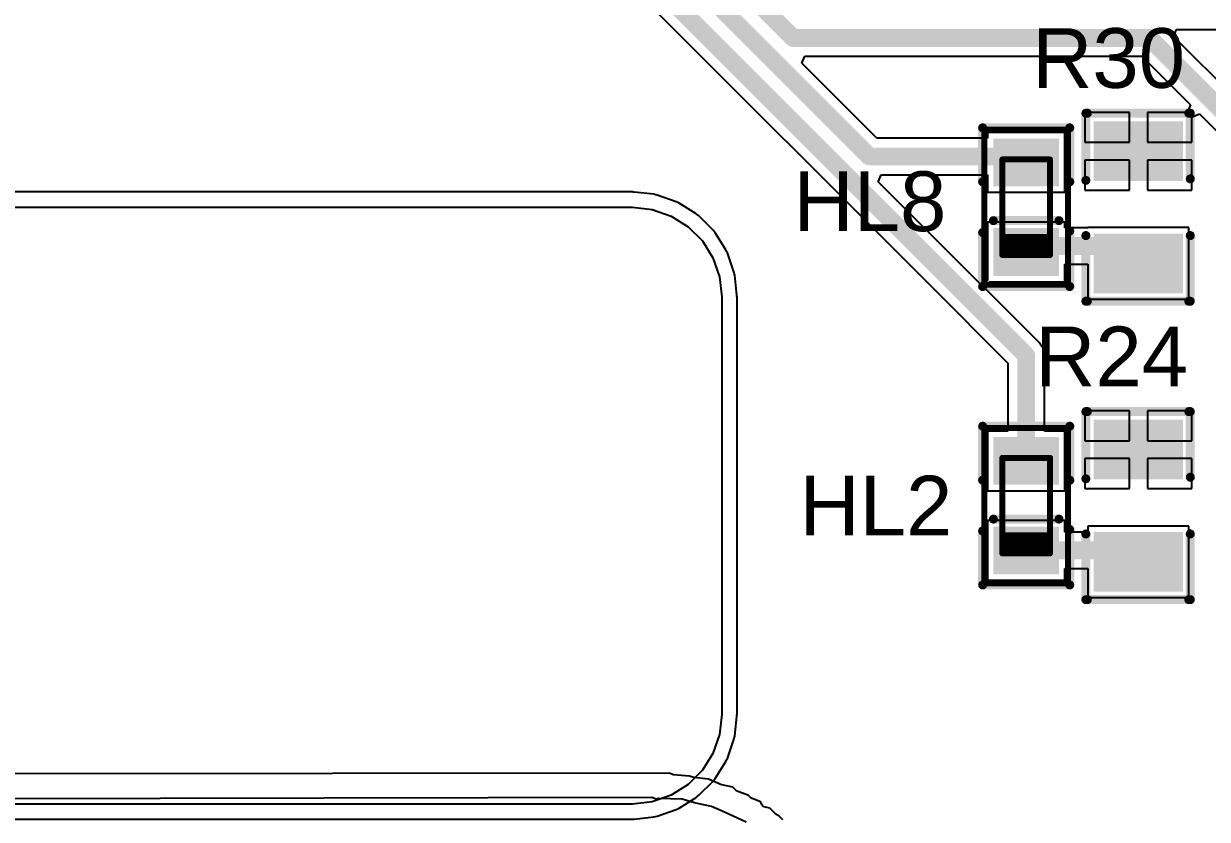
# Model space of a CAD drawing. Header units: millimetres. Extents: x 95 to 305, y 96 to 295.
# Drawn here: x 196.8 to 216.64, y 115.74 to 129.08 of the extents above; entities that cross this region are included whole.
import ezdxf

# ---------------------------------------------------------------- set-up
doc = ezdxf.new("R2010")
doc.units = ezdxf.units.MM
for name, color, linetype in [('BottomLayer', 5, 'Continuous'), ('BottomOverlay', 54, 'Continuous'), ('Mechanical11', 56, 'Continuous'), ('Mechanical15', 56, 'Continuous'), ('MultiLayer', 9, 'Continuous'), ('TopLayer', 1, 'Continuous'), ('TopOverlay', 2, 'Continuous'), ('TopPaste', 8, 'Continuous'), ('TopSolder', 216, 'Continuous')]:
    doc.layers.add(name, color=color, linetype=linetype)
doc.styles.add('Arial', font='arial.ttf', dxfattribs={"height": 0.2})

# ---------------------------------------------------------------- blocks, each defined once
blk = doc.blocks.new('RES0805_109')
at = {"layer": 'TopLayer'}
for points in [[(-1.388, 0.678), (-0.488, 0.678), (-0.488, -0.719), (-1.388, -0.719)], [(0.492, 0.678), (1.392, 0.678), (1.392, -0.719), (0.492, -0.719)]]:
    blk.add_hatch(color=1, dxfattribs=at).paths.add_polyline_path(points)
at = {"layer": 'TopPaste'}
for points in [[(-1.388, 0.678), (-0.488, 0.678), (-0.488, -0.719), (-1.388, -0.719)], [(0.492, 0.678), (1.392, 0.678), (1.392, -0.719), (0.492, -0.719)]]:
    blk.add_hatch(color=8, dxfattribs=at).paths.add_polyline_path(points)
at = {"layer": 'TopSolder'}
for points in [[(-1.438, 0.728), (-0.438, 0.728), (-0.438, -0.769), (-1.438, -0.769)], [(0.442, 0.728), (1.442, 0.728), (1.442, -0.769), (0.442, -0.769)]]:
    blk.add_hatch(color=216, dxfattribs=at).paths.add_polyline_path(points)
at = {"layer": 'TopOverlay', "const_width": 0.15}
for points in [[(-0.475, 0.85), (-1.575, 0.85)], [(-1.575, -0.875), (-1.575, 0.825)], [(1.575, 0.85), (0.475, 0.85)], [(1.575, -0.875), (1.575, 0.825)], [(-0.45, -0.9), (-1.575, -0.9)], [(1.575, -0.9), (0.475, -0.9)]]:
    blk.add_lwpolyline(points, dxfattribs=at)
at = {"layer": 'TopOverlay', "const_width": 0.075}
for points in [[(-1.613, 0.85, 1), (-1.538, 0.85, 1)], [(-1.613, 0.825, 1), (-1.538, 0.825, 1)], [(-0.513, 0.85, 1), (-0.437, 0.85, 1)], [(0.437, 0.85, 1), (0.513, 0.85, 1)], [(1.538, 0.85, 1), (1.613, 0.85, 1)], [(1.538, 0.825, 1), (1.613, 0.825, 1)], [(-1.613, -0.875, 1), (-1.538, -0.875, 1)], [(-1.613, -0.9, 1), (-1.538, -0.9, 1)], [(-0.487, -0.9, 1), (-0.412, -0.9, 1)], [(0.437, -0.9, 1), (0.513, -0.9, 1)], [(1.538, -0.875, 1), (1.613, -0.875, 1)], [(1.538, -0.9, 1), (1.613, -0.9, 1)]]:
    blk.add_lwpolyline(points, format="xyb", close=True, dxfattribs=at)
blk = doc.blocks.new('RES0805_115')
at = {"layer": 'TopLayer'}
for points in [[(-1.388, 0.678), (-0.488, 0.678), (-0.488, -0.719), (-1.388, -0.719)], [(0.492, 0.678), (1.392, 0.678), (1.392, -0.719), (0.492, -0.719)]]:
    blk.add_hatch(color=1, dxfattribs=at).paths.add_polyline_path(points)
at = {"layer": 'TopPaste'}
for points in [[(-1.388, 0.678), (-0.488, 0.678), (-0.488, -0.719), (-1.388, -0.719)], [(0.492, 0.678), (1.392, 0.678), (1.392, -0.719), (0.492, -0.719)]]:
    blk.add_hatch(color=8, dxfattribs=at).paths.add_polyline_path(points)
at = {"layer": 'TopSolder'}
for points in [[(-1.438, 0.728), (-0.438, 0.728), (-0.438, -0.769), (-1.438, -0.769)], [(0.442, 0.728), (1.442, 0.728), (1.442, -0.769), (0.442, -0.769)]]:
    blk.add_hatch(color=216, dxfattribs=at).paths.add_polyline_path(points)
at = {"layer": 'TopOverlay', "const_width": 0.15}
for points in [[(-0.475, 0.85), (-1.575, 0.85)], [(-1.575, -0.875), (-1.575, 0.825)], [(1.575, 0.85), (0.475, 0.85)], [(1.575, -0.875), (1.575, 0.825)], [(-0.45, -0.9), (-1.575, -0.9)], [(1.575, -0.9), (0.475, -0.9)]]:
    blk.add_lwpolyline(points, dxfattribs=at)
at = {"layer": 'TopOverlay', "const_width": 0.075}
for points in [[(-1.613, 0.85, 1), (-1.538, 0.85, 1)], [(-1.613, 0.825, 1), (-1.538, 0.825, 1)], [(-0.513, 0.85, 1), (-0.437, 0.85, 1)], [(0.437, 0.85, 1), (0.513, 0.85, 1)], [(1.538, 0.85, 1), (1.613, 0.85, 1)], [(1.538, 0.825, 1), (1.613, 0.825, 1)], [(-1.613, -0.875, 1), (-1.538, -0.875, 1)], [(-1.613, -0.9, 1), (-1.538, -0.9, 1)], [(-0.487, -0.9, 1), (-0.412, -0.9, 1)], [(0.437, -0.9, 1), (0.513, -0.9, 1)], [(1.538, -0.875, 1), (1.613, -0.875, 1)], [(1.538, -0.9, 1), (1.613, -0.9, 1)]]:
    blk.add_lwpolyline(points, format="xyb", close=True, dxfattribs=at)
blk = doc.blocks.new('LED0603_WHITE_145')
at = {"layer": 'TopLayer'}
for points in [[(-1.1, 0.5), (-0.4, 0.5), (-0.4, -0.5), (-1.1, -0.5)], [(0.4, 0.5), (1.1, 0.5), (1.1, -0.5), (0.4, -0.5)]]:
    blk.add_hatch(color=1, dxfattribs=at).paths.add_polyline_path(points)
at = {"layer": 'TopPaste'}
for points in [[(-1.1, 0.5), (-0.4, 0.5), (-0.4, -0.5), (-1.1, -0.5)], [(0.4, 0.5), (1.1, 0.5), (1.1, -0.5), (0.4, -0.5)]]:
    blk.add_hatch(color=8, dxfattribs=at).paths.add_polyline_path(points)
at = {"layer": 'TopSolder'}
for points in [[(-1.15, 0.55), (-0.35, 0.55), (-0.35, -0.55), (-1.15, -0.55)], [(0.35, 0.55), (1.15, 0.55), (1.15, -0.55), (0.35, -0.55)]]:
    blk.add_hatch(color=216, dxfattribs=at).paths.add_polyline_path(points)
at = {"layer": 'Mechanical11', "const_width": 0.1}
for points in [[(-1.3, 0.7), (-1.3, -0.7)], [(-1.3, 0.7), (1.3, 0.7)], [(1.3, 0.7), (1.3, -0.7)], [(-1.3, -0.7), (1.3, -0.7)]]:
    blk.add_lwpolyline(points, dxfattribs=at)
at = {"layer": 'Mechanical11', "const_width": 0.05}
for points in [[(-1.325, 0.7, 1), (-1.275, 0.7, 1)], [(-1.325, 0.7, 1), (-1.275, 0.7, 1)], [(1.275, 0.7, 1), (1.325, 0.7, 1)], [(1.275, 0.7, 1), (1.325, 0.7, 1)], [(-1.325, -0.7, 1), (-1.275, -0.7, 1)], [(-1.325, -0.7, 1), (-1.275, -0.7, 1)], [(1.275, -0.7, 1), (1.325, -0.7, 1)], [(1.275, -0.7, 1), (1.325, -0.7, 1)]]:
    blk.add_lwpolyline(points, format="xyb", close=True, dxfattribs=at)
at = {"layer": 'Mechanical15', "const_width": 0.1}
for points in [[(-0.8, 0.4), (-0.8, -0.4)], [(-0.8, 0.4), (0.8, 0.4)], [(-0.7, 0.4), (-0.7, -0.4)], [(-0.6, 0.4), (-0.6, -0.4)], [(-0.5, 0.4), (-0.5, -0.4)], [(0.8, 0.4), (0.8, -0.4)], [(-0.8, -0.4), (0.8, -0.4)]]:
    blk.add_lwpolyline(points, dxfattribs=at)
at = {"layer": 'Mechanical15', "const_width": 0.05}
for points in [[(-0.825, 0.4, 1), (-0.775, 0.4, 1)], [(-0.825, 0.4, 1), (-0.775, 0.4, 1)], [(-0.725, 0.4, 1), (-0.675, 0.4, 1)], [(-0.625, 0.4, 1), (-0.575, 0.4, 1)], [(-0.525, 0.4, 1), (-0.475, 0.4, 1)], [(0.775, 0.4, 1), (0.825, 0.4, 1)], [(0.775, 0.4, 1), (0.825, 0.4, 1)], [(-0.825, -0.4, 1), (-0.775, -0.4, 1)], [(-0.825, -0.4, 1), (-0.775, -0.4, 1)], [(-0.725, -0.4, 1), (-0.675, -0.4, 1)], [(-0.625, -0.4, 1), (-0.575, -0.4, 1)], [(-0.525, -0.4, 1), (-0.475, -0.4, 1)], [(0.775, -0.4, 1), (0.825, -0.4, 1)], [(0.775, -0.4, 1), (0.825, -0.4, 1)]]:
    blk.add_lwpolyline(points, format="xyb", close=True, dxfattribs=at)
at = {"layer": 'TopOverlay', "const_width": 0.15}
for points in [[(-1.33, 0.73), (-0.425, 0.73)], [(-1.33, 0.73), (-1.33, -0.73)], [(0.425, 0.73), (1.33, 0.73)], [(1.33, 0.73), (1.33, -0.73)], [(-0.225, 0.55), (-0.225, -0.55)], [(-1.33, -0.73), (-0.4, -0.73)], [(0.425, -0.73), (1.33, -0.73)]]:
    blk.add_lwpolyline(points, dxfattribs=at)
at = {"layer": 'TopOverlay', "const_width": 0.075}
for points in [[(-1.367, 0.73, 1), (-1.292, 0.73, 1)], [(-1.367, 0.73, 1), (-1.292, 0.73, 1)], [(-0.463, 0.73, 1), (-0.387, 0.73, 1)], [(0.387, 0.73, 1), (0.463, 0.73, 1)], [(1.293, 0.73, 1), (1.368, 0.73, 1)], [(1.293, 0.73, 1), (1.368, 0.73, 1)], [(-0.263, 0.55, 1), (-0.188, 0.55, 1)], [(-0.263, -0.55, 1), (-0.188, -0.55, 1)], [(-1.367, -0.73, 1), (-1.292, -0.73, 1)], [(-1.367, -0.73, 1), (-1.292, -0.73, 1)], [(-0.437, -0.73, 1), (-0.362, -0.73, 1)], [(0.387, -0.73, 1), (0.463, -0.73, 1)], [(1.293, -0.73, 1), (1.368, -0.73, 1)], [(1.293, -0.73, 1), (1.368, -0.73, 1)]]:
    blk.add_lwpolyline(points, format="xyb", close=True, dxfattribs=at)
blk = doc.blocks.new('LED0603_WHITE_151')
at = {"layer": 'TopLayer'}
for points in [[(-1.1, 0.5), (-0.4, 0.5), (-0.4, -0.5), (-1.1, -0.5)], [(0.4, 0.5), (1.1, 0.5), (1.1, -0.5), (0.4, -0.5)]]:
    blk.add_hatch(color=1, dxfattribs=at).paths.add_polyline_path(points)
at = {"layer": 'TopPaste'}
for points in [[(-1.1, 0.5), (-0.4, 0.5), (-0.4, -0.5), (-1.1, -0.5)], [(0.4, 0.5), (1.1, 0.5), (1.1, -0.5), (0.4, -0.5)]]:
    blk.add_hatch(color=8, dxfattribs=at).paths.add_polyline_path(points)
at = {"layer": 'TopSolder'}
for points in [[(-1.15, 0.55), (-0.35, 0.55), (-0.35, -0.55), (-1.15, -0.55)], [(0.35, 0.55), (1.15, 0.55), (1.15, -0.55), (0.35, -0.55)]]:
    blk.add_hatch(color=216, dxfattribs=at).paths.add_polyline_path(points)
at = {"layer": 'Mechanical11', "const_width": 0.1}
for points in [[(-1.3, 0.7), (-1.3, -0.7)], [(-1.3, 0.7), (1.3, 0.7)], [(1.3, 0.7), (1.3, -0.7)], [(-1.3, -0.7), (1.3, -0.7)]]:
    blk.add_lwpolyline(points, dxfattribs=at)
at = {"layer": 'Mechanical11', "const_width": 0.05}
for points in [[(-1.325, 0.7, 1), (-1.275, 0.7, 1)], [(-1.325, 0.7, 1), (-1.275, 0.7, 1)], [(1.275, 0.7, 1), (1.325, 0.7, 1)], [(1.275, 0.7, 1), (1.325, 0.7, 1)], [(-1.325, -0.7, 1), (-1.275, -0.7, 1)], [(-1.325, -0.7, 1), (-1.275, -0.7, 1)], [(1.275, -0.7, 1), (1.325, -0.7, 1)], [(1.275, -0.7, 1), (1.325, -0.7, 1)]]:
    blk.add_lwpolyline(points, format="xyb", close=True, dxfattribs=at)
at = {"layer": 'Mechanical15', "const_width": 0.1}
for points in [[(-0.8, 0.4), (-0.8, -0.4)], [(-0.8, 0.4), (0.8, 0.4)], [(-0.7, 0.4), (-0.7, -0.4)], [(-0.6, 0.4), (-0.6, -0.4)], [(-0.5, 0.4), (-0.5, -0.4)], [(0.8, 0.4), (0.8, -0.4)], [(-0.8, -0.4), (0.8, -0.4)]]:
    blk.add_lwpolyline(points, dxfattribs=at)
at = {"layer": 'Mechanical15', "const_width": 0.05}
for points in [[(-0.825, 0.4, 1), (-0.775, 0.4, 1)], [(-0.825, 0.4, 1), (-0.775, 0.4, 1)], [(-0.725, 0.4, 1), (-0.675, 0.4, 1)], [(-0.625, 0.4, 1), (-0.575, 0.4, 1)], [(-0.525, 0.4, 1), (-0.475, 0.4, 1)], [(0.775, 0.4, 1), (0.825, 0.4, 1)], [(0.775, 0.4, 1), (0.825, 0.4, 1)], [(-0.825, -0.4, 1), (-0.775, -0.4, 1)], [(-0.825, -0.4, 1), (-0.775, -0.4, 1)], [(-0.725, -0.4, 1), (-0.675, -0.4, 1)], [(-0.625, -0.4, 1), (-0.575, -0.4, 1)], [(-0.525, -0.4, 1), (-0.475, -0.4, 1)], [(0.775, -0.4, 1), (0.825, -0.4, 1)], [(0.775, -0.4, 1), (0.825, -0.4, 1)]]:
    blk.add_lwpolyline(points, format="xyb", close=True, dxfattribs=at)
at = {"layer": 'TopOverlay', "const_width": 0.15}
for points in [[(-1.33, 0.73), (-0.425, 0.73)], [(-1.33, 0.73), (-1.33, -0.73)], [(0.425, 0.73), (1.33, 0.73)], [(1.33, 0.73), (1.33, -0.73)], [(-0.225, 0.55), (-0.225, -0.55)], [(-1.33, -0.73), (-0.4, -0.73)], [(0.425, -0.73), (1.33, -0.73)]]:
    blk.add_lwpolyline(points, dxfattribs=at)
at = {"layer": 'TopOverlay', "const_width": 0.075}
for points in [[(-1.367, 0.73, 1), (-1.292, 0.73, 1)], [(-1.367, 0.73, 1), (-1.292, 0.73, 1)], [(-0.463, 0.73, 1), (-0.387, 0.73, 1)], [(0.387, 0.73, 1), (0.463, 0.73, 1)], [(1.293, 0.73, 1), (1.368, 0.73, 1)], [(1.293, 0.73, 1), (1.368, 0.73, 1)], [(-0.263, 0.55, 1), (-0.188, 0.55, 1)], [(-0.263, -0.55, 1), (-0.188, -0.55, 1)], [(-1.367, -0.73, 1), (-1.292, -0.73, 1)], [(-1.367, -0.73, 1), (-1.292, -0.73, 1)], [(-0.437, -0.73, 1), (-0.362, -0.73, 1)], [(0.387, -0.73, 1), (0.463, -0.73, 1)], [(1.293, -0.73, 1), (1.368, -0.73, 1)], [(1.293, -0.73, 1), (1.368, -0.73, 1)]]:
    blk.add_lwpolyline(points, format="xyb", close=True, dxfattribs=at)

msp = doc.modelspace()

# ---------------------------------------------------------------- linework, layer by layer
at = {"layer": 'BottomLayer'}
for p, q in [((207, 126.255), (193, 126.255)), ((207.014, 126.252), (207, 126.255)), ((207.029, 126.253), (207.014, 126.252)), ((207.362, 126.216), (207.029, 126.253)), ((207.39, 126.207), (207.362, 126.216)), ((207.418, 126.203), (207.39, 126.207)), ((207.735, 126.092), (207.418, 126.203)), ((207.76, 126.077), (207.735, 126.092)), ((207.786, 126.067), (207.76, 126.077)), ((208.071, 125.889), (207.786, 126.067)), ((208.092, 125.869), (208.071, 125.889)), ((208.115, 125.853), (208.092, 125.869)), ((208.353, 125.615), (208.115, 125.853)), ((208.369, 125.592), (208.353, 125.615)), ((208.389, 125.571), (208.369, 125.592)), ((208.567, 125.286), (208.389, 125.571)), ((208.577, 125.26), (208.567, 125.286)), ((208.592, 125.235), (208.577, 125.26)), ((208.703, 124.918), (208.592, 125.235)), ((208.707, 124.89), (208.703, 124.918)), ((208.716, 124.862), (208.707, 124.89)), ((208.753, 124.529), (208.716, 124.862)), ((208.752, 124.514), (208.753, 124.529)), ((208.755, 124.5), (208.752, 124.514)), ((208.755, 117.5), (208.755, 124.5)), ((208.716, 117.138), (208.753, 117.471)), ((208.752, 117.486), (208.755, 117.5)), ((208.753, 117.471), (208.752, 117.486)), ((208.592, 116.765), (208.703, 117.082)), ((208.703, 117.082), (208.707, 117.11)), ((208.707, 117.11), (208.716, 117.138)), ((208.389, 116.429), (208.567, 116.714)), ((208.567, 116.714), (208.577, 116.74)), ((208.577, 116.74), (208.592, 116.765)), ((208.115, 116.147), (208.353, 116.385)), ((208.353, 116.385), (208.369, 116.408)), ((208.369, 116.408), (208.389, 116.429)), ((207.786, 115.933), (208.071, 116.111)), ((208.071, 116.111), (208.092, 116.131)), ((208.092, 116.131), (208.115, 116.147)), ((207.418, 115.797), (207.735, 115.908)), ((207.735, 115.908), (207.76, 115.922)), ((207.76, 115.922), (207.786, 115.933)), ((193, 115.745), (207, 115.745)), ((207, 115.745), (207.014, 115.748)), ((207.014, 115.748), (207.029, 115.747)), ((207.029, 115.747), (207.362, 115.784)), ((207.362, 115.784), (207.39, 115.793)), ((207.39, 115.793), (207.418, 115.797))]:
    msp.add_line(p, q, dxfattribs=at)
at = {"layer": 'BottomOverlay'}
for p, q in [((192.272, 116.509), (207.618, 116.521)), ((207.618, 116.521), (207.691, 116.497)), ((207.691, 116.497), (207.959, 116.472)), ((207.959, 116.472), (208.032, 116.448)), ((208.032, 116.448), (208.275, 116.424)), ((208.275, 116.424), (208.494, 116.326)), ((208.494, 116.326), (208.677, 116.29)), ((208.677, 116.29), (208.738, 116.229)), ((207.326, 116.107), (192.065, 116.083)), ((207.399, 116.083), (207.326, 116.107)), ((207.436, 116.095), (207.399, 116.083)), ((207.837, 116.083), (207.436, 116.095)), ((208.044, 116.022), (207.837, 116.083)), ((208.738, 116.229), (208.933, 116.156)), ((208.933, 116.156), (208.981, 116.107)), ((208.981, 116.107), (209.139, 116.047)), ((209.139, 116.047), (209.164, 115.998)), ((208.142, 115.998), (208.044, 116.022)), ((208.324, 115.961), (208.142, 115.998)), ((208.543, 115.864), (208.324, 115.961)), ((208.908, 115.694), (208.543, 115.864)), ((209.164, 115.998), (209.2, 115.961)), ((209.2, 115.961), (209.298, 115.937)), ((209.298, 115.937), (209.395, 115.84)), ((209.395, 115.84), (209.444, 115.815)), ((209.444, 115.815), (209.517, 115.742))]:
    msp.add_line(p, q, dxfattribs=at)
at = {"layer": 'MultiLayer'}
for p, q in [((193, 126), (207, 126)), ((207, 126), (207.334, 125.962)), ((207.334, 125.962), (207.651, 125.851)), ((207.651, 125.851), (207.935, 125.673)), ((207.935, 125.673), (208.173, 125.435)), ((208.173, 125.435), (208.351, 125.151)), ((208.351, 125.151), (208.462, 124.834)), ((208.462, 124.834), (208.5, 124.5)), ((208.5, 124.5), (208.5, 117.5)), ((208.5, 117.5), (208.462, 117.166)), ((208.462, 117.166), (208.351, 116.849)), ((208.351, 116.849), (208.173, 116.565)), ((208.173, 116.565), (207.935, 116.327)), ((207.935, 116.327), (207.651, 116.149)), ((207.651, 116.149), (207.334, 116.038)), ((207, 116), (193, 116)), ((207.334, 116.038), (207, 116))]:
    msp.add_line(p, q, dxfattribs=at)
at = {"layer": 'TopLayer'}
for p, q in [((201.021, 135.661), (211.984, 124.698)), ((216.07, 128.862), (216.119, 128.98)), ((216.119, 128.98), (218.375, 128.98)), ((217.816, 127.116), (216.07, 128.862)), ((209.842, 128.412), (209.891, 128.53)), ((211.099, 127.156), (209.842, 128.412)), ((209.891, 128.53), (215.538, 128.53)), ((215.538, 128.53), (216.353, 127.715)), ((215.33, 127.588), (214.581, 127.588)), ((214.581, 127.588), (214.581, 127.088)), ((215.33, 127.088), (215.33, 127.588)), ((216.284, 127.588), (215.63, 127.588)), ((215.63, 127.588), (215.63, 127.088)), ((216.291, 127.588), (216.284, 127.588)), ((216.3, 127.588), (216.291, 127.588)), ((216.291, 127.588), (216.291, 127.588)), ((216.353, 127.715), (216.3, 127.588)), ((216.398, 127.518), (216.505, 127.562)), ((216.505, 127.562), (217.294, 126.773)), ((216.378, 127.51), (216.398, 127.518)), ((216.378, 127.5), (216.378, 127.51)), ((216.378, 127.493), (216.378, 127.5)), ((216.378, 127.5), (216.378, 127.5)), ((216.378, 127.088), (216.378, 127.493)), ((212.95, 127.156), (211.099, 127.156)), ((214.25, 127.25), (212.95, 127.25)), ((212.95, 127.25), (212.95, 127.156)), ((214.25, 126.25), (214.25, 127.25)), ((214.581, 127.088), (215.33, 127.088)), ((215.63, 127.088), (216.378, 127.088)), ((215.33, 126.788), (214.581, 126.788)), ((214.581, 126.788), (214.581, 126.288)), ((215.33, 126.288), (215.33, 126.788)), ((216.378, 126.788), (215.63, 126.788)), ((215.63, 126.788), (215.63, 126.288)), ((216.378, 126.288), (216.378, 126.788)), ((211.12, 126.427), (211.169, 126.544)), ((212.416, 125.131), (211.12, 126.427)), ((211.169, 126.544), (212.95, 126.544)), ((212.95, 126.544), (212.95, 126.25)), ((207, 126.255), (193, 126.255)), ((207.014, 126.252), (207, 126.255)), ((207.029, 126.253), (207.014, 126.252)), ((207.362, 126.216), (207.029, 126.253)), ((207.39, 126.207), (207.362, 126.216)), ((207.418, 126.203), (207.39, 126.207)), ((207.735, 126.092), (207.418, 126.203)), ((212.95, 126.25), (214.25, 126.25)), ((214.581, 126.288), (215.33, 126.288)), ((215.63, 126.288), (216.378, 126.288)), ((207.76, 126.077), (207.735, 126.092)), ((207.786, 126.067), (207.76, 126.077)), ((208.071, 125.889), (207.786, 126.067)), ((208.092, 125.869), (208.071, 125.889)), ((208.115, 125.853), (208.092, 125.869)), ((208.353, 125.615), (208.115, 125.853)), ((208.369, 125.592), (208.353, 125.615)), ((208.389, 125.571), (208.369, 125.592)), ((208.567, 125.286), (208.389, 125.571)), ((214.25, 125.75), (212.95, 125.75)), ((212.95, 125.75), (212.95, 124.874)), ((214.25, 125.656), (214.25, 125.75)), ((214.631, 125.656), (214.25, 125.656)), ((216.328, 125.658), (214.631, 125.658)), ((214.631, 125.658), (214.631, 125.656)), ((216.328, 124.458), (216.328, 125.658)), ((208.577, 125.26), (208.567, 125.286)), ((208.592, 125.235), (208.577, 125.26)), ((208.703, 124.918), (208.592, 125.235)), ((212.841, 124.706), (212.416, 125.131)), ((212.416, 125.131), (212.416, 125.131)), ((214.25, 124.75), (214.25, 125.044)), ((214.25, 125.044), (214.631, 125.044)), ((214.631, 125.044), (214.631, 124.458)), ((208.707, 124.89), (208.703, 124.918)), ((208.716, 124.862), (208.707, 124.89)), ((208.753, 124.529), (208.716, 124.862)), ((212.95, 124.777), (212.841, 124.706)), ((212.95, 124.874), (212.95, 124.777)), ((211.984, 124.698), (211.984, 124.698)), ((211.984, 124.698), (213.294, 123.388)), ((212.906, 124.641), (212.977, 124.75)), ((213.816, 123.731), (212.906, 124.641)), ((212.977, 124.75), (213.066, 124.75)), ((213.066, 124.75), (214.25, 124.75)), ((208.752, 124.514), (208.753, 124.529)), ((208.755, 124.5), (208.752, 124.514)), ((208.755, 117.5), (208.755, 124.5)), ((214.631, 124.458), (216.328, 124.458)), ((213.883, 123.632), (213.816, 123.731)), ((213.816, 123.731), (213.816, 123.731)), ((213.906, 123.515), (213.883, 123.632)), ((213.294, 123.388), (213.294, 122.25)), ((213.906, 122.25), (213.906, 123.515)), ((215.33, 122.588), (214.581, 122.588)), ((214.581, 122.588), (214.581, 122.088)), ((215.33, 122.088), (215.33, 122.588)), ((216.378, 122.588), (215.63, 122.588)), ((215.63, 122.588), (215.63, 122.088)), ((216.378, 122.088), (216.378, 122.588)), ((213.294, 122.25), (212.95, 122.25)), ((212.95, 122.25), (212.95, 121.25)), ((214.25, 122.25), (213.906, 122.25)), ((214.25, 121.25), (214.25, 122.25)), ((214.581, 122.088), (215.33, 122.088)), ((215.63, 122.088), (216.378, 122.088)), ((215.33, 121.788), (214.581, 121.788)), ((214.581, 121.788), (214.581, 121.288)), ((215.33, 121.288), (215.33, 121.788)), ((216.378, 121.788), (215.63, 121.788)), ((215.63, 121.788), (215.63, 121.288)), ((216.378, 121.288), (216.378, 121.788)), ((212.95, 121.25), (214.25, 121.25)), ((214.581, 121.288), (215.33, 121.288)), ((215.63, 121.288), (216.378, 121.288)), ((214.25, 120.75), (212.95, 120.75)), ((212.95, 120.75), (212.95, 119.75)), ((214.25, 120.556), (214.25, 120.75)), ((216.328, 120.658), (214.631, 120.658)), ((214.631, 120.658), (214.631, 120.556)), ((216.328, 119.458), (216.328, 120.658)), ((214.631, 120.556), (214.25, 120.556)), ((214.25, 119.75), (214.25, 119.944)), ((214.25, 119.944), (214.631, 119.944)), ((214.631, 119.944), (214.631, 119.458)), ((212.95, 119.75), (214.25, 119.75)), ((214.631, 119.458), (216.328, 119.458)), ((208.716, 117.138), (208.753, 117.471)), ((208.752, 117.486), (208.755, 117.5)), ((208.753, 117.471), (208.752, 117.486)), ((208.592, 116.765), (208.703, 117.082)), ((208.703, 117.082), (208.707, 117.11)), ((208.707, 117.11), (208.716, 117.138)), ((208.389, 116.429), (208.567, 116.714)), ((208.567, 116.714), (208.577, 116.74)), ((208.577, 116.74), (208.592, 116.765)), ((208.115, 116.147), (208.353, 116.385)), ((208.353, 116.385), (208.369, 116.408)), ((208.369, 116.408), (208.389, 116.429)), ((207.786, 115.933), (208.071, 116.111)), ((208.071, 116.111), (208.092, 116.131)), ((208.092, 116.131), (208.115, 116.147)), ((207.418, 115.797), (207.735, 115.908)), ((207.735, 115.908), (207.76, 115.922)), ((207.76, 115.922), (207.786, 115.933)), ((193, 115.745), (207, 115.745)), ((207, 115.745), (207.014, 115.748)), ((207.014, 115.748), (207.029, 115.747)), ((207.029, 115.747), (207.362, 115.784)), ((207.362, 115.784), (207.39, 115.793)), ((207.39, 115.793), (207.418, 115.797))]:
    msp.add_line(p, q, dxfattribs=at)
at = {"layer": 'TopLayer', "const_width": 0.3}
for points in [[(201.591, 136.231), (210.972, 126.85)], [(202.325, 136.204), (209.693, 128.836)], [(201.237, 135.877), (212.2, 124.915)], [(209.693, 128.836), (215.664, 128.836)], [(215.664, 128.836), (217.6, 126.9)], [(210.972, 126.85), (213.6, 126.85)], [(213.6, 125.35), (215.281, 125.35)], [(215.281, 125.35), (215.48, 125.152)], [(212.2, 124.915), (212.2, 124.915)], [(212.2, 124.915), (213.6, 123.515)], [(213.6, 121.75), (213.6, 123.515)], [(213.6, 120.25), (215.288, 120.25)], [(215.288, 120.25), (215.48, 120.058)]]:
    msp.add_lwpolyline(points, dxfattribs=at)
at = {"layer": 'TopLayer', "const_width": 0.15}
for points in [[(209.618, 128.836, 1), (209.768, 128.836, 1)], [(209.618, 128.836, 1), (209.768, 128.836, 1)], [(215.589, 128.836, 1), (215.739, 128.836, 1)], [(215.589, 128.836, 1), (215.739, 128.836, 1)], [(210.897, 126.85, 1), (211.047, 126.85, 1)], [(210.897, 126.85, 1), (211.047, 126.85, 1)], [(213.525, 126.85, 1), (213.675, 126.85, 1)], [(213.525, 125.35, 1), (213.675, 125.35, 1)], [(215.206, 125.35, 1), (215.356, 125.35, 1)], [(215.206, 125.35, 1), (215.356, 125.35, 1)], [(215.405, 125.152, 1), (215.555, 125.152, 1)], [(212.125, 124.915, 1), (212.275, 124.915, 1)], [(212.125, 124.915, 1), (212.275, 124.915, 1)], [(212.125, 124.915, 1), (212.275, 124.915, 1)], [(212.125, 124.915, 1), (212.275, 124.915, 1)], [(213.525, 123.515, 1), (213.675, 123.515, 1)], [(213.525, 123.515, 1), (213.675, 123.515, 1)], [(213.525, 121.75, 1), (213.675, 121.75, 1)], [(213.525, 120.25, 1), (213.675, 120.25, 1)], [(215.213, 120.25, 1), (215.363, 120.25, 1)], [(215.213, 120.25, 1), (215.363, 120.25, 1)], [(215.405, 120.058, 1), (215.555, 120.058, 1)]]:
    msp.add_lwpolyline(points, format="xyb", close=True, dxfattribs=at)

# ---------------------------------------------------------------- block references
for name, p, rotation in [('RES0805_109', (215.5, 126), 270), ('LED0603_WHITE_145', (213.6, 126), 90), ('RES0805_115', (215.5, 121), 270), ('LED0603_WHITE_151', (213.6, 121), 90)]:
    msp.add_blockref(name, p, dxfattribs=dict(rotation=rotation))

# ---------------------------------------------------------------- texts
at = {"layer": 'TopOverlay', "style": 'Arial'}
for s, p in [('R30', (213.7, 128)), ('HL8', (209.7, 125.6)), ('R24', (213.75, 123)), ('HL2', (209.8, 120.5))]:
    msp.add_text(s, height=1, dxfattribs=at).set_placement(p)

doc.saveas('drawing.dxf')
